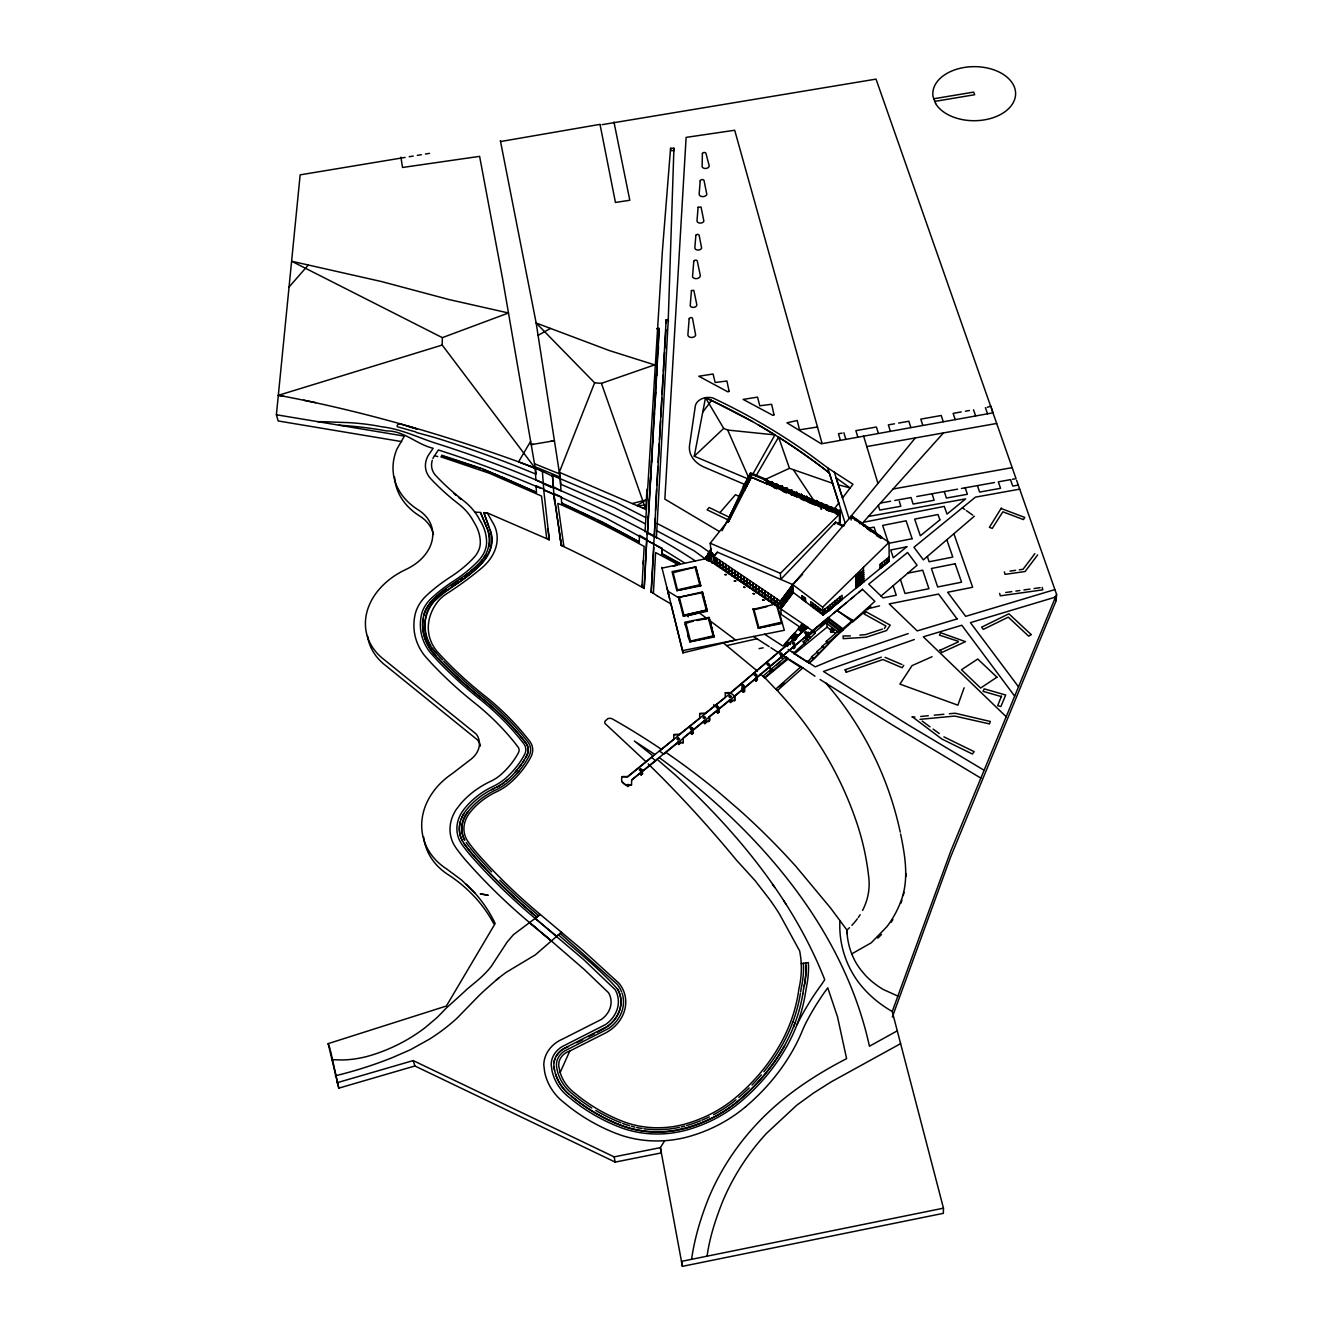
<?xml version="1.0" encoding="UTF-8"?>
<svg xmlns="http://www.w3.org/2000/svg" width="1333" height="1333" viewBox="0 0 1333 1333"><rect width="100%" height="100%" fill="white"/><g stroke="black" fill="none" stroke-linecap="round" stroke-linejoin="round"><path stroke-width="1.5" d="M943.914 736.866L974.173 751.679L972.357 754.011L941.831 739.015L912.205 716.687M839.923 920.62C838.59 944.697 846.772 969.041 862.551 987.286A132.55 107.956 -7.6 0 0 892.244 1011.514L943.464 1208.181L943.347 1213.33L682.396 1266.35L660.385 1147.646L664.684 1140.698A105.99 94.01 -11.9 0 0 689.877 1136.283A138.265 121.653 -11.8 0 0 745.68 1106.707M958.327 641.306L939.415 635.125L940.748 632.775L965.459 641.656L941.698 652.537L940.032 649.671M536.249 473.881L535.299 468.383L442.206 345.064L442.339 337.649L291.594 261.235L381.405 281.53L449.104 299.575L508.49 312.988L442.339 337.649M734.683 700.575L729.284 700.308L734.683 700.575L734.733 695.859L862.434 589.303L874.881 601.35L835.591 636.657L814.713 658.352L809.181 663.101L807.431 661.801M734.65 700.192L734.733 695.859M714.588 564.076L807.898 627.31L730.651 692.61L725.302 692.727L725.252 697.426L705.09 713.438L699.708 713.555L699.625 718.304L679.247 734.483L673.832 734.6L673.715 739.398L627.626 776.539L622.161 776.639C619.528 782.588 626.26 786.87 631.509 784.887L631.675 779.955L677.731 742.381L683.196 742.648L677.731 742.381M709.039 721.12C694.56 720.387 714.121 725.452 709.156 716.737L729.284 700.308M709.073 721.503L709.156 716.737M645.022 531.917L662.401 250.987L670.566 148.33L673.931 148.213L668.266 319.587L656.403 538.132M683.196 742.648L683.312 737.832L703.641 721.236M627.243 535.433L639.29 541.964L639.423 535.333L646.755 539.415L644.189 588.47L640.756 586.503A3104.374 2037.474 -59.1 0 0 573.29 551.196L561.36 545.48L559.56 534.033M987.22 407.331L990.836 406.065L992.968 412.83L821.278 443.822L786.953 422.811L797.217 420.495L799.5 429.826L817.529 426.993M654.403 536.199L655.136 518.72M655.486 510.322L656.552 489.361M668.483 321.57L668.266 319.587L666.133 319.753L651.154 591.869L657.452 596.018M1001.4 508.606L1024.76 517.421L1023.411 519.57L1002.866 511.805L992.252 528.401L989.419 527.318L1001.416 507.973M646.755 539.415L644.189 588.47M1001.466 696.626L983.087 691.36L984.154 688.844L1005.682 695.01L1000.883 706.573L997.701 705.657L1001.483 696.026M679.747 563.842L661.884 554.078L662.051 548.363L646.888 540.415L647.205 532.9L654.136 536.682M661.884 554.078L662.051 548.363M646.972 489.194L646.088 504.89L638.057 505.923M656.802 485.212L657.885 466.533M658.135 462.384L659.218 443.706M659.468 439.557L660.551 420.878M660.801 416.729L661.884 398.05M662.134 393.901L663.217 375.223M663.467 371.074L664.55 352.395M664.8 348.246L665.883 329.568M666.25 323.336L666.133 319.753M654.903 524.152L655.153 520.02M651.22 592.469L653.837 547.596M642.056 585.154L641.939 587.186L644.172 546.413L641.19 544.83A1847.755 1388.669 -50.7 0 0 562.126 505.174L557.811 503.357L563.826 546.097L561.26 544.864M643.206 564.009L643.439 560.227M659.218 330.451L647.405 534.433L659.002 328.468L656.869 328.634L659.002 328.468L659.418 332.25M648.021 520.353L648.271 516.221M648.638 510.022L649.271 499.692M650.137 485.212L650.654 476.947M651.52 462.468L651.904 456.269M652.77 441.806L653.153 435.608M654.153 419.062L654.536 412.863M655.403 398.4L655.786 392.185M656.786 375.656L657.169 369.458M658.169 352.912L658.535 346.713M892.31 1017.062L950.512 857.269L1056.169 600.633L1056.602 594.451L1016.596 480.263M401.733 441.606L278.164 420.961L276.398 414.763L300.158 174.856L405.132 157.411M802.899 993.735L803.549 988.836M707.09 1256.169C709.623 1237.474 715.521 1219.528 722.403 1202.049A264.634 245.222 11.7 0 1 766.492 1133.367L796.734 1105.224L813.547 1093.027L831.309 1081.796L900.608 1043.639M691.594 1259.302C694.576 1238.09 700.825 1217.546 708.773 1197.684A279.947 259.485 11.8 0 1 755.544 1125.319C781.138 1097.292 813.063 1075.948 846.605 1058.635L837.507 1016.846L827.76 987.803L824.594 992.185A319.703 286.212 16.9 0 0 805.082 1024.56L802.799 1029.609A198.267 171.907 -12.7 0 1 793.518 1049.071A214.23 185.187 -13.3 0 1 745.664 1106.707M747.763 478.947L748.679 479.214L694.26 456.236L705.524 397.701C749.596 417.746 791.219 443.106 829.326 472.948L838.79 502.974L833.558 509.889M803.566 989.086L804.232 985.754A119.087 103.707 -9.3 0 0 805.998 965.942M822.028 443.306L734.7 130.251L686.112 137.382L664.85 499.125L718.937 531.25M964.126 687.761L957.877 705.174L899.925 684.112L912.055 665.617L932.05 656.719M892.244 1011.514L950.629 851.454L1056.602 594.451M800.4 993.452A185.587 160.926 -12.7 0 1 792.902 1021.828L792.618 1022.594M793.485 1026.977L795.318 1022.261M831.209 628.426L832.075 628.343M792.902 1021.828L791.102 1026.477A185.887 161.16 -12.7 0 1 782.354 1044.672A201.833 174.473 -13.3 0 1 763.876 1071.799M832.708 630.676L833.858 630.759L833.225 629.359M796.834 1024.994L798.384 1021.928A327.268 293.01 16.9 0 1 821.611 984.404L824.727 979.705C793.518 900.358 737.849 832.775 675.764 775.389L657.052 759.243M500.375 140.648L536.166 323.019L594.618 382.821L559.31 472.299L643.156 508.273L645.955 508.09M648.221 763.876L661.368 776.939A3066.25 1903.991 -55 0 1 736.499 860.185L755.095 880.63L769.208 898.875A307.506 268.016 -19.4 0 1 779.555 914.188L799.633 950.879A114.355 99.592 -9.3 0 1 801.216 963.359L801.333 966.525A114.355 99.592 -9.3 0 1 798.917 988.703A183.654 159.244 -12.7 0 1 780.372 1044.022A199.6 172.557 -13.3 0 1 735.749 1097.492A123.486 108.656 -11.8 0 1 686.062 1123.769A91.377 81.063 -11.9 0 1 621.978 1121.07A178.639 155.878 -8.6 0 1 575.056 1093.327A49.404 43.706 -15.1 0 1 560.16 1072.515L569.758 1051.054L605.532 1032.975A38.357 33.392 -14.7 0 0 618.895 983.154L582.838 950.279L539.832 914.088A659.435 502.591 2.6 0 1 477.681 853.803A195.651 159.293 -8.8 0 1 468.083 841.723A32.642 26.793 -14.5 0 1 469.783 812.73A68.933 57.019 -13.8 0 1 496.576 791.752A51.97 41.706 -14 0 0 510.906 782.304A97.476 77.397 -14.5 0 0 530.867 757.027A21.011 16.912 -12.9 0 0 529.784 741.381A379.672 304.957 -24.3 0 0 484.645 695.776A492.66 363.076 -2 0 1 438.357 652.887A60.035 46.388 -11.9 0 1 436.574 603.183A35.958 27.66 -12.3 0 1 446.672 593.735A296.976 210.831 -14.2 0 0 481.463 568.241A52.52 39.423 -12.1 0 0 497.059 541.315L497.192 537.216A52.52 39.423 -12.1 0 0 492.327 521.886L487.311 512.905L483.879 512.655L489.278 527.935M712.155 563.359L710.222 543.214L727.085 522.036L743.664 486.012L744.764 486.312L745.03 489.694M727.085 522.036L728.218 522.336L744.764 486.312M728.218 522.336L751.445 477.247L766.392 483.596L766.925 479.48L766.492 480.48L839.357 511.589L839.907 510.856L766.442 480.48M738.065 500.158L729.184 517.154L709.123 507.506L707.107 509.839L727.801 519.787M819.845 503.024L766.992 480.563L766.442 481.263L839.373 512.305L839.923 511.572L821.378 503.857M839.44 512.972L839.957 512.289L839.44 512.972L766.525 481.946M839.473 513.688L839.973 512.988L839.473 513.688L766.542 482.696M766.808 483.029L839.457 514.438L840.007 513.705L831.275 509.922M839.473 515.138L840.023 514.405L836.108 513.705L836.524 509.073L836.424 513.805M746.83 486.095L746.663 481.963L745.53 481.946L746.53 482.213M749.113 481.78L748.813 477.881L747.813 477.614L748.979 482.029M751.245 477.714L750.946 473.832L749.946 473.548L751.112 477.964M743.414 486.395L749.846 474.165L750.846 474.431C752.445 477.197 740.848 486.928 744.414 486.662M750.462 477.514L750.629 472.782L766.808 479.647M744.131 487.211L750.229 474.898M743.514 487.811L749.946 475.598L750.946 475.864L744.68 488.145M744.464 487.378L750.862 474.748M744.63 487.428L750.929 475.464M722.069 530.717L736.682 502.874M744.58 488.794L751.012 476.581M744.73 488.861L746.747 485.029M746.88 484.779L748.896 480.946M749.029 480.696L751.029 476.897M744.797 489.561L751.062 477.281M808.281 499.508L826.443 507.523M783.237 491.194L786.453 492.26M794.668 496.059L791.485 494.226M804.582 500.275L801.4 498.459M772.007 484.079L767.092 481.979M776.922 486.162L791.735 492.46M831.442 508.156L835.991 510.472M806.132 497.076L806.798 496.443L806.132 500.908M752.462 474.798L774.94 434.908L758.127 424.794M791.202 493.493L786.603 491.444M791.185 491.594L796.034 493.477M771.574 485.345L776.389 487.195M773.407 487.311L776.472 488.611L776.772 483.679L776.772 488.594M755.594 476.631L778.572 437.157L787.286 442.789A829.359 674.365 -24.3 0 1 804.399 454.436L812.83 460.485A829.593 674.565 -24.4 0 1 829.326 472.948M530.634 441.323L518.554 461.885L535.299 468.383L502.474 278.147L479.613 156.361L402.549 167.475L400.883 157.177M836.308 511.139L839.39 512.622M816.396 505.29L816.462 500.541L816.096 505.157M821.345 503.257L821.478 509.356M821.045 504.307L825.96 506.207M821.128 504.94L816.263 502.608M801.55 497.626L806.082 499.842M806.448 498.325L810.981 500.525M712.155 555.711L709.023 560.926L717.754 565.025M791.585 495.06L791.585 489.977L791.269 494.926M791.369 492.094L796.068 494.193M801.516 496.926L806.048 499.125M781.338 486.528L782.004 485.895L781.388 490.361M781.671 487.778L786.17 489.977M711.422 548.529L705.174 558.844L661.951 568.141M776.506 486.645L801.066 497.009M840.09 521.786L839.423 522.736L840.29 522.136L839.573 510.372L839.373 523.019L840.14 522.286M831.242 510.556L836.074 512.605M826.277 506.857L830.992 509.039M831.192 509.123L836.024 511.189M796.551 495.593L801.116 497.726M801.2 495.676L805.965 497.709M786.57 489.961L791.119 492.077M791.402 493.593L796.151 495.609M903.757 665.3L902.158 667.733L882.913 659.535L846.272 672.215L845.172 669.766M884.379 628.443L885.962 626.06L864.167 614.013L866.067 611.797L890.211 625.127L886.595 630.526L866.15 637.257L843.239 638.657L843.089 635.958L850.387 635.924M501.958 477.047L536.466 492.344L483.113 468.949L441.956 455.336L440.94 456.852L489.028 473.132L541.515 496.043L546.663 538.032L549.279 539.798L487.311 512.905L483.929 512.905M839.773 515.404L836.441 514.155M821.161 503.374L821.778 502.808L821.161 509.223M816.296 501.991L811.297 499.875M806.398 499.175L811.031 501.241M806.465 499.808L811.064 501.958M796.467 494.176L801.033 496.293M801.433 496.276L806.015 498.409M781.671 489.344L786.253 491.394M786.32 489.344L791.069 491.36M771.724 483.579L776.306 485.779M776.656 485.045L781.188 487.162M776.556 485.795L781.221 487.878M771.54 483.063L776.256 485.062M821.261 504.74L825.977 506.907M826.377 508.373L831.042 510.472M816.279 504.091L821.028 506.207M811.314 501.191L821.011 505.49M806.265 497.809L810.947 499.825M781.455 486.562L781.688 490.494M781.488 487.278L786.12 489.261M889.011 542.364L822.678 607.198L822.944 615.08L889.211 561.126L889.011 542.364L850.904 516.587L792.785 584.604L780.305 601.233L780.621 608.964L785.17 603.382L784.704 595.651L785.17 603.382M792.902 584.654L780.405 601.283L781.138 614.363M780.688 604.615L793.035 588.253M788.903 594.751L784.97 600.083L788.803 594.785M780.905 608.048L784.887 602.549M786.87 599.783L787.536 596.351M842.839 526.402L845.189 523.252L827.743 467.916L809.831 454.586A766.425 622.478 -22.3 0 0 713.022 398.05A12.597 9.214 -5.2 0 0 706.273 397.551L704.024 398A12.597 9.214 -5.2 0 0 695.376 405.632L689.578 445.072A31.975 23.711 -4.9 0 0 704.357 467.216L744.147 484.229M785.704 602.449L788.453 598.967L788.27 595.684M802.616 574.29L792.785 584.604L793.285 592.485L789.103 598.134L788.636 590.402M702.741 412.114L711.522 400.467L752.445 421.545M771.724 484.346L776.339 486.478M839.89 510.506L839.74 522.869M844.089 525.785L835.608 522.153L834.308 524.402M1034.875 553.645L1023.044 569.274L1019.312 569.808M1037.657 554.911L1025.11 571.524L1005.049 574.34L1004.399 571.89M831.092 511.539L831.492 506.94L831.409 511.672M826.943 508.806L826.477 504.807L826.077 509.406L829.526 510.906M826.793 504.94L826.41 509.723M804.599 500.591L801.5 499.275L801.516 494.193L801.183 499.142M796.201 496.676L796.551 492.077L796.517 496.809M787.186 491.877L786.637 487.861L786.32 492.494M786.953 487.995L786.62 492.593M713.088 554.111C704.974 547.413 707.906 562.976 712.472 555.378L708.356 553.362L710.272 550.196M709.939 559.827C716.987 551.412 698.142 556.761 709.939 559.827L709.273 560.66L705.174 558.844L694.11 550.779L656.602 530.651M710.539 558.327C707.356 566.192 701.125 551.712 710.556 558.544M771.54 486.178L771.84 481.58L771.84 486.312M710.922 549.346L709.673 551.679L712.405 552.878M836.241 510.639L839.357 511.905M816.196 502.108L820.945 504.074M876.631 534.566L877.331 533.966L876.581 534.9M880.88 537.782L881.63 536.999L851.737 515.871L850.987 516.488L880.88 537.949M881.58 537.732L865.933 526.602M851.27 517.637L851.254 516.687M855.236 519.803L855.736 519.154M859.485 522.819L859.852 522.119M859.502 523.369L860.252 522.586L864.517 525.602M863.801 525.485L864.5 524.885L863.751 525.835M868 528.534L868.766 527.918L868.016 528.851M872.349 531.534L873.298 530.767L872.282 531.717M915.321 437.94L849.071 518.62L834.341 472.182M780.971 608.914L780.471 601.266L713.888 556.394L714.638 564.242L713.805 556.344L717.287 552.129L792.785 584.604L822.678 607.198M714.171 559.827L715.354 558.31L714.171 559.743M715.671 561.676L714.505 563.192L780.555 608.081M515.188 771.974L516.887 769.991A92.96 73.815 -14.5 0 0 526.768 755.394M517.087 773.273L518.82 771.257M719.903 512.688L735.466 494.693L739.848 496.776M855.486 519.687L855.253 520.52M289.044 287.045L308.29 265M943.464 432.925L863.151 522.336L944.281 506.39L946.997 514.088L965.642 498.892L868.45 516.438M834.208 523.519L780.755 579.422L780.372 573.323L839.09 514.571M828.976 611.014L832.758 607.132M820.878 626.177L827.976 618.795M834.241 524.469L835.608 522.153M862.568 910.406A75.614 64.501 -3.5 0 0 868.849 878.214A362.243 305.49 -15.8 0 0 856.719 822.644A510.222 425.993 -21.4 0 0 779.838 693.41L776.006 688.894L801.05 666.633L814.963 676.214M694.26 456.236L723.702 428.393L727.685 430.059L774.94 434.908M792.319 636.208L799.917 626.543M764.592 634.225L782.988 646.088L793.835 633.658L797.717 636.308M786.17 642.973L791.785 636.391L795.668 639.04M796.034 638.207L795.551 639.14L804.232 628.726M860.252 522.586L859.768 523.719M864.051 525.335L864.75 524.719L864.051 525.185M764.759 677.447L787.62 657.952L785.754 656.752L763.209 675.981L776.056 689.494M766.675 483.329L771.474 485.095M561.61 932.084L535.366 954.828L506.49 972.157A155.461 139.598 -9.7 0 0 496.143 980.155L488.278 987.087A215.863 198.517 6.9 0 0 478.614 996.034L457.186 1018.012A170.891 145.48 -18 0 1 429.243 1039.273L410.464 1049.721L392.835 1057.419A332.717 263.601 -16.8 0 1 335.283 1075.814M780.355 604.749L714.321 559.977M540.348 914.505L513.388 934.716L507.073 942.148L491.077 966.658A110.689 99.242 0.8 0 1 477.014 980.888L466.917 989.286A522.969 431.625 -6.8 0 1 458.135 997.401L446.105 1008.231A530.351 476.298 -24 0 1 437.174 1017.462L425.077 1027.693A145.447 121.87 -19.1 0 1 370.657 1055.436A91.76 77.814 -19.9 0 1 341.398 1059.968L331.7 1059.652M770.957 595.101L771.574 602.899L771.14 595.234M768.624 600.816L768.175 593.085M764.859 590.986L765.509 598.784L765.042 591.102M762.643 596.634L761.826 588.919M755.761 584.82L756.444 592.618L756.028 584.87M752.728 582.771L753.412 590.352M758.794 586.87L759.46 594.668L759.06 586.92M858.752 592.552L862.434 589.303M743.681 576.639L744.58 584.354M747.58 586.403L746.863 578.589L747.496 586.47M750.312 588.386L749.979 580.771M741.398 582.204L740.848 574.506L741.581 582.321M729.468 574.306L728.851 566.392L729.451 574.09M734.683 570.541L735.599 578.272M732.45 576.323L731.85 568.425L732.35 576.189M737.666 572.573L738.415 580.388L737.832 572.474M723.502 570.057L722.803 562.376M723.686 570.174L722.903 562.559M725.702 564.459L726.652 572.19M719.753 560.427L720.636 568.241L719.837 560.36M876.831 534.433L876.947 534.2M809.181 663.101L828.093 644.056L826.277 641.323L841.19 628.609M824.061 648.221L822.278 646.238L826.343 642.773M842.906 630.376L842.856 628.759L852.737 620.295L837.124 610.731M881.063 596.051L917.071 565.242L907.556 552.495L868.733 584.154L882.963 597.884L896.243 595.234L893.143 585.72M974.34 516.221L923.369 559.843L913.955 547.28L975.439 497.142L1019.695 489.144M818.612 653.603L816.829 651.62L822.311 646.922M813.347 658.819L811.564 656.836L816.862 652.304M828.093 644.056L828.043 642.606L842.889 629.892L827.96 618.579L827.91 617.446L842.856 628.759M865.067 611.38L852.787 621.894L852.737 620.295M866.6 610.064L870.749 606.515M794.168 653.637L807.448 662.184L811.597 657.519M779.188 686.812L783.887 682.779M802.916 667.85L777.506 690.427L776.006 688.894M859.735 522.336L860.485 521.72L859.535 522.469M851.42 516.054L851.087 520.02M734.833 696.176L663.834 754.128L659.402 751.062L730.701 692.993L807.898 627.31M881.13 537.466L881.313 537.182M889.194 559.96L880.43 567.441L889.211 560.227M889.294 561.06L880.28 568.391M880.363 568.258L880.297 564.192L889.244 556.827M496.143 980.155L498.659 978.089M828.426 622.394L839.94 631.126L839.89 629.676L828.36 620.945L826.943 623.594L827.093 627.127L794.185 654.036L794.101 652.653L810.297 637.99L808.548 635.924L813.213 632.125L813.13 630.676L827.96 618.579M655.736 760.81L631.675 779.955M756.094 678.964L754.745 680.047L756.061 681.096L757.411 679.997L757.144 676.731M808.165 640.457L806.415 638.457L808.581 636.691M744.481 687.645L744.797 691.26L743.447 692.36L742.131 691.31L743.481 690.211M810.297 637.99L814.913 633.425L814.846 631.975L829.676 619.878M804.932 643.806L803.182 641.806L806.448 639.14M641.14 774.956L642.556 773.806L641.956 769.691L640.64 768.574L639.223 769.741L640.54 770.841L641.14 774.956L639.823 773.856M677.431 743.397L678.747 744.481L680.147 743.347L678.83 742.264M776.722 664.784L779.738 662.301M792.285 652.07L794.101 652.653M691.877 734.25L693.26 733.117L692.71 728.285L691.394 727.218L690.011 728.335L691.327 729.418L691.877 734.25L690.561 733.167L691.944 732.05L693.26 733.117M704.874 723.636L706.257 722.503L704.94 721.436L703.574 722.569L704.874 723.636L704.524 720.403M719.17 711.955L717.854 710.906L716.487 712.022L717.804 713.072L719.17 711.955L718.854 708.723M769.274 671.665L772.29 669.199M856.153 584.854L863.684 578.739M856.069 584.854L863.767 578.589M798.984 628.776C801.583 635.308 806.048 626.543 805.782 626.677C802.849 633.158 797.517 618.562 805.915 626.843M859.502 584.554C856.669 586.903 861.285 583.171 859.452 582.171M860.035 584.121L861.118 583.237C861.751 576.473 859.818 588.936 859.968 581.755M861.318 580.422L861.518 583.621L858.369 586.287L858.352 583.054M802.183 631.459L796.567 637.774M855.703 574.84L856.153 588.17L858.202 586.503L857.736 575.04M795.018 639.573L794.518 640.506L790.769 638.007M622.161 776.639L627.693 776.906L651.87 757.044M805.798 633.775L807.115 632.692L805.798 631.675L804.482 632.758L805.798 633.775L806.048 638.607M780.871 654.87L782.204 653.787L780.888 652.753L779.555 653.837L780.871 654.87L781.088 658.085M640.54 770.841L641.956 769.691M691.327 729.418L692.71 728.285M827.926 617.829L734.766 696.243L730.701 692.993L725.302 692.727M833.375 613.347L846.538 602.616M851.254 598.767L854.386 596.218M813.313 607.715L813.113 603.466L813.23 607.498M817.796 607.215L818.245 611.314M863.584 570.341L855.753 576.556L863.401 570.424M863.634 572.407L855.803 578.622L863.551 572.557M820.228 609.064L820.511 613.23L820.312 609.048M800.516 626.743L802.366 623.627M863.584 574.623L855.869 580.688L863.684 574.473M803.249 630.592L799.483 628.093L801.033 626.06M802.216 631.959L798.467 629.459L799.483 628.093M855.919 582.738L863.717 576.539L856.003 582.588M810.981 605.799L810.697 601.633L823.011 610.897L823.194 614.913M815.363 605.382L815.646 609.548L815.629 605.449M801.916 596.034L805.432 598.467L805.665 601.8M802.016 596.084L802.183 599.167L805.399 601.7M802.433 596.401L802.549 598.767L803.799 599.5M804.199 597.551L804.199 600.017L805.432 600.75M805.182 598.5L805.299 600.85M678.58 563.009L676.764 564.426L676.664 563.509M536.932 917.021L538.232 915.238A661.518 504.174 2.6 0 1 499.842 880.18M605.882 1027.526L597.401 1032.225M637.041 505.44L646.338 499.908L632.475 503.474M897.276 1030.842L869.433 1046.222C843.339 926.535 755.978 827.76 659.135 757.544M538.082 335.366L550.462 328.435M594.468 1033.741L588.569 1036.757M643.156 508.273L646.005 506.823M582.638 1039.757L576.689 1042.723M491.777 789.486L494.493 788.153M491.844 789.736L496.642 787.087A47.621 38.207 -14 0 0 507.706 779.455M764.192 479.963L789.469 468.316L833.108 483.479M940.032 650.287L958.31 641.923M851.754 953.878L871.265 942.781L887.062 926.502A106.907 84.079 -23.4 0 0 900.275 902.841C909.406 880.863 905.257 856.469 900.591 833.975M567.941 1046.988L566.242 1047.605A19.978 17.629 -17 0 0 556.094 1056.552M908.19 633.608L837.574 657.586L815.263 666.867L788.186 649.421M914.305 639.523L823.477 671.465L907.606 724.535L984.104 770.274M594.618 382.821L601.416 383.354L654.636 364.875L609.281 350.546L536.166 323.019L560.31 478.747L560.043 477.047L535.033 466.767M881.313 657.202L845.172 669.716L846.272 672.215M753.778 588.886L752.778 588.703M882.496 629.059L865.517 634.625L859.852 635.125M336.816 1082.796L413.18 1060.585L614.146 1156.877L660.385 1147.646L661.268 1152.912L615.196 1162.093L414.88 1065.983L338.799 1088.145L328.151 1043.639L446.372 1006.032L495.16 923.536A182.071 151.745 -23.6 0 0 474.881 893.01L461.601 880.047L446.505 868.849A72.832 59.635 -14.5 0 1 452.287 773.607L470.866 759.327A24.127 19.262 -14.4 0 0 476.181 734.016L384.037 659.552A72.065 55.286 -13.1 0 1 406.015 569.408A47.605 35.441 -13.3 0 0 418.245 509.873A82.296 60.368 -10.6 0 1 396.967 448.971L404.382 436.091L276.398 414.763M283.846 396.318L278.33 395.334L442.206 345.064M1054.886 589.586L965.692 616.346L947.646 592.252L972.657 587.27L953.878 533.733M1055.519 597.067L970.424 622.644L1018.512 686.828M657.419 596.001L670.916 603.949L682.913 652.887L735.649 640.023L708.756 619.828M726.785 645.589L757.011 638.757M690.027 615.296L699.308 612.83M703.724 619.395L706.99 618.529L698.659 612.364M681.163 1126.968L684.812 1126.035M866.583 609.064L879.547 605.865M679.397 1127.335L675.631 1128.085A93.627 83.046 -11.9 0 1 643.922 1128.751M943.464 1208.181L681.563 1261.351L682.396 1266.35M706.373 610.114L683.862 615.313L706.373 610.114L701.891 593.368M707.256 610.547L683.262 616.029L707.323 611.247L702.408 591.952L678.547 597.384L700.475 593.052M907.79 573.173L922.719 570.207L928.934 588.719L905.007 593.485L900.408 579.505M684.929 622.211L709.056 617.412L714.055 636.991L689.794 641.839L685.012 622.894M753.012 609.364L772.957 604.682M685.878 623.327L693.36 621.128M696.992 620.511L706.99 618.529M753.911 609.798L767.075 606.565M690.394 641.106L713.105 635.874L708.539 618.812M776.956 606.565L781.405 622.228L758.794 627.46L753.845 609.098M713.988 636.308L689.794 641.839M782.304 622.661L758.21 628.176L782.354 623.361L777.489 605.765M682.913 652.887L682.663 650.621L784.321 630.292L782.354 623.361M672.132 571.607L695.859 566.925L700.708 585.903L676.847 590.636L672.215 572.307M673.082 572.723L695.859 566.925M695.359 568.325L699.775 584.787L677.431 589.919L672.998 572.024M700.641 585.204L676.847 590.636M679.83 564.625L679.68 563.226L676.697 563.809L655.603 552.545L653.42 593.152L651.154 591.869M866.7 528.568L874.115 527.102L877.031 536.083M759.144 648.621L763.176 647.821M880.463 503.058L890.661 501.225M894.743 500.492L911.072 497.542L913.105 504.057L934.133 500.258L932.067 493.76M916.804 496.509L957.611 489.161M961.426 488.478L994.518 482.529M1012.347 479.313L1016.029 478.647L991.352 408.231M1018.279 485.095L1012.747 486.095L1010.497 479.647L998.317 481.846L1000.55 488.295L979.605 492.077L977.422 485.595M866.783 446.572L996.684 423.444M893.077 489.011L1012.164 467.633M533.267 444.272L531.201 444.639L554.428 440.723L550.762 441.323M842.089 433.092L838.457 433.742L840.29 439.957M894.51 423.794L888.361 424.877L890.294 431.076M898.609 423.061L908.839 421.245L910.822 427.426M961.293 411.93L953.128 413.38L955.211 419.545M965.375 411.214L969.458 410.481M409.181 156.727L413.247 156.061M417.312 155.378L421.361 154.711M425.427 154.028L429.493 153.362M500.525 141.548L600.05 124.352M602.116 124.652L876.031 79.114L990.819 406.698M933.633 98.792L973.673 92.094L974.673 94.726L934.6 101.425M1009.997 571.107L1015.579 570.324M1005.732 592.502L1011.814 591.652M1015.846 591.086L1019.895 590.519M1023.944 589.936L1030.009 589.086M1034.058 588.519L1040.123 587.67M801.233 963.626L808.381 962.609L808.498 965.625A121.62 105.89 -9.2 0 1 806.698 985.853L805.365 993.518A190.969 165.559 -12.7 0 1 797.717 1022.694L795.868 1027.476A190.969 165.559 -12.7 0 1 786.887 1046.188A206.932 178.872 -13.3 0 1 740.648 1101.741A130.884 115.155 -11.8 0 1 687.911 1129.668A98.725 87.561 -11.9 0 1 618.612 1126.735A185.837 162.126 -8.6 0 1 569.758 1097.825L566.992 1095.593A56.836 50.271 -15.1 0 1 551.962 1070.466L551.196 1064.484A22.578 19.912 -17 0 1 565.192 1045.072L605.682 1024.46A31.076 27.043 -14.7 0 0 615.063 989.553L583.487 959.46L534.566 917.904A666.25 507.79 2.6 0 1 471.832 856.886A203.399 165.559 -8.8 0 1 461.851 844.256L460.252 841.723A39.573 32.475 -14.5 0 1 462.068 811.947L463.984 809.281A76.014 62.868 -13.8 0 1 490.627 787.586L495.476 785.204A45.289 36.341 -14 0 0 506.007 777.955A90.611 71.932 -14.5 0 0 524.569 754.528L525.035 753.578A14.246 11.48 -12.9 0 0 524.419 744.63L523.836 743.781A372.34 298.992 -24.3 0 0 479.597 698.992A498.842 367.625 -2 0 1 436.324 659.285L430.326 652.603A72.998 56.369 -11.7 0 1 421.361 615.13A39.99 30.759 -12.5 0 1 431.575 598.1A156.844 123.802 -10.9 0 1 454.12 580.705A122.836 90.677 -13.1 0 0 478.23 560.893A37.591 28.26 -12 0 0 486.595 541.498A71.615 53.687 -12.8 0 0 479.88 520.237A89.078 66.667 -13.2 0 0 463.334 500.525A312.755 222.978 -5.2 0 1 435.924 475.748A27.526 20.162 -11 0 1 432.275 460.352M943.897 714.255L934.25 715.188M912.205 717.271L914.955 717.004M920.686 716.471L928.301 715.754M919.987 719.353L954.728 716.071L989.453 723.902A76.298 11.714 -75.7 0 0 989.936 722.536L990.302 721.47L955.111 713.222L949.379 713.738M833.608 631.092L832.409 630.442M749.946 473.548L750.862 477.881M474.898 512.172L480.513 512.422L486.378 526.518M750.762 474.431L749.846 474.165M338.982 425.194L347.163 425.777A160.077 59.652 0.8 0 1 386.303 430.909C404.299 430.576 416.479 444.389 433.142 448.271L428.21 455.486A33.692 24.694 -11 0 0 429.243 476.931L430.692 478.664A318.82 227.326 -5.2 0 0 458.619 503.974L461.101 506.007A82.713 61.901 -13.2 0 1 472.632 519.787L475.148 524.202A65.134 48.821 -12.8 0 1 480.313 542.048L480.247 544.214A31.226 23.477 -12 0 1 474.965 556.394L471.665 559.943A116.821 86.228 -13.1 0 1 450.354 577.056A163.409 129.001 -10.9 0 0 426.893 595.151L425.427 596.551A46.538 35.808 -12.5 0 0 415.013 614.93A79.48 61.385 -11.7 0 0 424.71 655.753L430.926 662.718A504.89 372.174 -2 0 0 474.681 702.974A365.475 293.427 -24.3 0 1 514.955 743.048L518.37 747.496A7.465 5.998 -12.9 0 1 518.687 752.179L517.404 754.611A83.929 66.617 -14.5 0 1 501.258 774.323A38.557 30.926 -14 0 1 492.294 780.505L487.478 782.871A82.896 68.55 -13.8 0 0 460.568 803.866L456.136 809.648A46.538 38.19 -14.5 0 0 453.936 844.655L455.736 847.538A211.097 171.824 -8.8 0 0 466.133 860.735A672.832 512.938 2.6 0 0 529.434 922.486L551.345 940.981L530.001 922.953L535.866 928.101M748.046 479.663L748.413 479.897M750.679 476.548L750.429 476.498M746.263 483.962L746.247 483.812M278.33 395.334L280.98 395.751C368.258 412.147 456.303 438.34 538.082 469.016M303.741 400.183L315.688 402.633M746.297 484.529L746.063 484.595M746.18 485.195L746.363 485.395M838.69 484.929L850.171 487.928L836.124 477.847L842.539 498.025L852.97 484.229L827.743 467.916M744.381 486.312L743.381 486.028L744.514 486.045L744.814 489.927M434.475 455.686L437.774 456.586M831.709 628.06L833.758 630.109M442.089 455.953L476.681 467.2M406.648 425.777L417.346 429.143L400.567 424.061A2.516 1.883 -8.4 0 0 397.251 426.71L415.529 431.859A3.482 1.95 31.1 0 0 417.779 432.875L430.409 436.324A523.586 412.947 -23.4 0 1 446.988 441.406L461.385 446.122A1981.288 1474.831 -53.2 0 1 519.52 467.433L535.583 473.981M478.464 467.833L480.863 468.699M483.229 469.566L492.66 473.198M897.875 996.068L883.429 989.569A95.026 77.481 -8.8 0 1 865.517 975.456A206.648 59.802 60.1 0 1 861.785 971.057C852.337 959.593 847.321 944.847 846.922 930.051L830.592 908.04L795.934 866.417A1086.612 887.561 -45.1 0 0 739.398 810.031L719.453 792.835A1086.612 887.561 -45.1 0 0 666.55 752.828M534.516 463.767L559.543 473.881L559.827 475.581M553.362 486.528L552.595 476.264L535.216 467.85L535.866 479.93L551.795 487.478M552.362 474.865L560.21 478.13L560.993 490.861L553.245 486.812L552.362 474.865L552.595 476.264M528.901 465.75L538.182 469.633M539.598 470.216L542.431 471.365M552.445 475.414L616.929 502.791L645.539 517.471M495.01 474.131L499.642 476.064M750.179 473.632L766.192 480.43M766.725 481.013L771.324 482.963M796.351 493.61L801 495.593M826.26 506.34L830.976 508.34M766.775 481.713L771.374 483.679M811.297 500.658L815.979 502.658M796.684 494.576L800 495.976M766.808 482.429L771.424 484.396M821.328 505.624L831.026 509.756M776.689 487.328L781.321 489.294M811.364 502.091L816.046 504.074M821.345 506.34L826.043 508.34M836.391 512.738L839.44 514.038M751.445 477.247L839.457 514.738M766.942 484.246L766.375 480.197L766.958 484.562M773.39 486.995L776.772 488.428M807.998 501.741L814.53 504.524M817.962 505.973L821.395 507.44M783.254 491.51L786.337 492.81M808.015 502.058L811.13 503.374M814.546 504.84L811.43 503.507L811.48 498.425L811.114 503.224M826.41 509.889L829.543 511.222M840.29 522.136L839.573 510.372M885.079 657.352L901.891 664.5M837.341 523.836L842.423 526.018M710.222 543.214L780.372 573.323M543.331 483.496L553.412 487.811L553.911 494.476L543.797 490.044L542.331 470.749M536.466 492.344L536.066 485.779L543.631 489.028L543.864 490.444M540.598 488.311L531.25 484.279A1991.452 1472.715 -51.8 0 0 454.736 455.336L438.44 449.971L433.808 456.769A27.526 20.162 -11 0 0 432.942 458.552M543.731 489.661L559.493 496.626M560.626 484.179L614.08 507.473L645.272 523.786M790.702 587.403L791.319 595.101M709.023 552.512L713.105 554.328M709.039 552.728L713.122 554.545M793.302 591.519L789.069 596.901M707.74 554.628L711.855 556.644M707.073 555.461L711.172 557.277M707.107 555.678L711.189 557.494M706.49 556.944L710.572 558.76M705.807 557.577L709.889 559.393M791.086 595.218L790.769 587.386M705.824 557.794L709.922 559.61M788.07 595.918L788.453 598.967M786.353 597.934L785.687 601.366M639.29 541.964L603.282 522.486L561.61 502.924L563.476 504.324M782.838 606.232L782.488 598.417L783.071 606.115M780.855 608.864L793.252 592.435L823.111 615.063L842.189 599.533L842.056 595.351L822.661 610.897L822.844 614.93M589.436 516.254L579.522 511.722M553.745 493.46L561.36 545.48L553.745 493.46L561.26 496.859L561.493 498.259M561.36 497.476L605.682 517.97L653.903 544.131M565.092 505.057L577.922 510.972M711.522 400.467L705.524 397.701L723.702 428.393M645.705 509.456L642.806 508.123M717.321 552.329L713.805 556.344M590.936 516.971L595.434 519.17M597.034 519.953L603.366 523.103M604.615 523.736L611.28 527.102M709.256 552.079L700.342 545.88L656.902 523.386M612.18 527.568L627.01 535.299M661.801 553.462L679.68 563.226M830.259 629.576L832.009 631.525M830.959 632.109L831.942 631.775M749.946 475.598L750.946 475.864M641.856 586.57L644.122 587.853M655.386 544.997L661.351 548.513M662.134 548.979L684.529 562.909M820.112 679.53L891.46 724.436L980.871 778.122M753.445 636.458L769.208 646.655M770.874 647.721L777.506 652.004M782.471 655.219L801.05 666.633M787.67 658.952L801.1 667.633M802.033 624.444L805.798 627.193M801.516 624.86L805.399 627.51M801.516 625.127L805.299 627.876M801 625.544L804.882 628.193M801.016 625.81L804.765 628.293M800.483 626.227L804.382 628.876M800.5 626.477L804.266 629.243M799.967 626.91L803.866 629.559M803.732 629.659L779.472 613.23M800 627.426L803.749 629.909M799.467 627.593L803.349 630.242M799.483 627.843L803.232 630.342M798.95 628.276L802.833 630.926M798.967 628.526L802.716 631.026M798.434 628.959L802.333 631.609M798.45 629.209L802.199 631.709M798.1 635.474L794.368 633.475M794.351 633.225L798.117 635.991M793.851 633.908L797.601 636.424M793.318 634.341L797.201 636.991M793.335 634.591L797.101 637.357M792.802 635.025L796.701 637.674M792.818 635.274L796.584 638.04M792.302 635.708L796.184 638.357M792.302 635.958L796.068 638.724M791.802 636.641L795.551 639.39M791.269 637.057L795.151 639.723L794.518 640.506L790.752 637.741M791.285 637.324L795.051 640.073M786.653 641.773L790.402 644.289M786.67 642.039L790.419 644.555M786.137 642.456L788.769 644.289M786.153 642.706L788.636 644.622M788.27 644.972L785.62 643.139L784.604 644.505L787.236 646.338M785.637 643.389L788.153 645.322M785.104 643.822L787.753 645.655M785.12 644.072L787.636 646.005M784.62 644.755L787.103 646.438M714.305 559.893L780.422 604.665M962.359 507.806L964.759 509.489M966.358 510.606L972.74 515.105M851.754 516.587L858.835 521.586M868.283 529.434L870.966 531.634M878.197 536.433L880.88 538.332M654.77 754.428L634.325 741.015L652.987 755.878M930.017 726.868L922.186 721.053M933.1 729.084L939.282 733.533M887.012 558.86L886.978 562.876M884.679 560.76L884.729 564.825M882.179 562.593L882.163 566.792M826.277 641.323L828.043 642.606M679.563 598.334L667.8 591.152L661.851 567.358M880.23 564.176L880.447 568.325M822.278 646.238L824.044 647.538M816.829 651.62L818.579 652.92M837.107 610.314L851.12 620.678M811.564 656.836L813.313 658.135M687.295 616.013L688.395 616.829M863.667 581.838L861.718 583.454M861.385 583.521L861.518 571.957L861.884 583.421M807.381 661.135L809.148 662.418M856.153 588.17L855.936 576.639M839.673 597.217L839.723 601.466L839.757 597.284M837.441 603.199L837.374 599.217L837.441 603.399M834.875 605.265L834.808 601.1L834.975 605.332M830.209 605.049L830.376 609.081M832.675 607.281L832.425 603.033L832.575 607.281M827.893 610.964L827.81 606.998M825.16 609.014L825.51 613.113L825.327 608.881M805.499 598.55L801.799 595.751L802.083 599.167M826.943 623.594L838.457 632.342M827.093 627.127L835.308 633.358M813.13 630.676L814.846 631.975M807.915 627.693L811.98 630.426M813.213 632.125L814.913 633.425M808.548 635.924L810.247 637.241M806.415 638.457L808.131 639.773M803.182 641.806L804.882 643.123M792.435 651.937L794.135 653.253M723.686 643.189L757.394 671.099M695.143 560.81C645.139 527.901 590.152 502.891 535.1 479.597A2007.115 1483.729 -51.9 0 0 438.674 444.156C419.378 438.274 401.966 429.043 381.605 426.76A185.97 135.783 -8.9 0 0 348.763 422.644L334.883 422.161A134.35 49.471 0.8 0 0 317.621 421.645M730.684 700.425L732 701.475L730.651 702.591L729.334 701.525M571.657 1096.492L568.891 1094.076A54.303 48.038 -15.1 0 1 553.945 1066.617L553.812 1064.567A19.978 17.629 -17 0 1 566.192 1047.355L607.215 1026.443A33.608 29.259 -14.7 0 0 617.346 988.669M536.982 917.254L536.399 916.587A663.884 505.973 2.6 0 1 473.881 855.819A200.7 163.376 -8.8 0 1 464.017 843.372M541.931 932.817L584.171 969.391L608.581 992.785A23.727 20.645 -14.7 0 1 601.366 1019.428L562.443 1039.157A30.042 26.493 -17 0 0 543.797 1064.95L544.68 1072.199A64.284 56.869 -15.1 0 0 561.643 1100.675L568.141 1105.957A193.435 168.774 -8.6 0 0 615.329 1133.133L621.028 1135.216A106.207 94.193 -11.9 0 0 664.684 1140.698M560.027 933.267L617.079 984.187A36.124 31.442 -14.7 0 1 621.578 991.769M641.24 772.707L642.556 773.806M558.21 934.616C578.255 952.295 599.683 968.974 617.396 988.919A33.608 29.243 -14.7 0 1 611.964 1022.711M627.976 784.271L629.276 785.387L627.86 786.553L626.543 785.437M760.327 673.848L764.809 678.047L787.703 659.335L787.62 657.952M1006.182 716.721L923.319 636.807L961.809 625.244L1014.68 696.143M651.77 757.277L655.519 760.91M645.605 761.343L605.032 723.519A4.732 3.816 -9.5 0 1 605.099 721.136L607.748 718.72A4.732 3.816 -9.5 0 1 612.414 718.954A1086.612 887.561 -45.1 0 1 661.585 749.446M830.376 631.575L832.025 632.392L831.475 630.776M466.233 884.179L474.881 893.01M436.391 656.552L434.741 654.77A70.682 54.586 -11.7 0 1 423.111 619.212M825.777 683.013C862.668 725.302 888.578 777.256 900.242 832.142M435.924 652.803C416.129 633.292 424.561 601.783 447.638 590.069C467.233 576.039 499.325 558.644 490.011 529.684M772.44 884.262L774.74 887.511M793.568 470.032L814.28 501.158M783.604 900.525L785.803 903.857M430.842 645.872L430.426 645.205A68.483 52.903 -11.7 0 1 425.877 615.796A35.491 27.293 -12.5 0 1 434.941 600.666A152.262 120.203 -10.9 0 1 456.836 583.737A127.185 93.91 -13.1 0 0 481.813 563.192A47.322 35.541 -12.1 0 0 490.044 529.834L489.261 527.785M727.685 430.059L748.813 477.997M480.563 512.672L487.945 530.434A45.172 33.925 -12.1 0 1 489.028 546.613M486.912 527.785L487.428 529.034M487.861 530.101C500.708 579.922 416.612 581.138 422.911 629.309M488.644 526.218L483.879 512.655M328.151 1043.639L330.134 1049.054M601.416 383.354L645.888 509.556M1054.786 596.701L1056.169 600.633M985.42 407.648L987.553 413.797M778.572 437.157L789.469 468.316M946.813 539.798L952.812 557.077L929.134 561.776L927.335 556.461M973.523 409.764L975.639 415.913M943.264 421.661L941.215 415.496L920.786 419.129L922.786 425.294M965.225 487.795L967.375 494.276L946.397 498.059L944.281 491.56M413.18 1060.585L414.88 1065.983M878.314 433.208L876.398 427.01L855.886 430.642L857.752 436.857M899.325 501.375L900.825 506.273L879.763 510.072L878.347 505.407M863.534 435.824L877.947 483.446M843.889 432.775L845.739 438.99M1042.156 587.37L1042.823 589.836L1000.317 595.834L999.667 593.368M752.962 608.664L758.21 628.176M695.943 567.625L700.708 585.903M707.323 611.247L702.408 591.952M714.055 636.991L709.056 617.412M560.16 1072.515L558.81 1066.283A15.13 13.347 -17 0 1 569.758 1051.054M808.148 632.025L809.498 637.374M709.773 620.578L711.955 629.259M683.779 614.613L679.43 597.817M685.812 622.628L690.311 640.423M678.48 596.701L683.262 616.029M682.663 650.621L667.8 591.152L669.566 598.45M685.145 624.161L685.745 626.61M687.711 634.558L688.711 638.557M678.614 597.634L679.863 602.749M666.967 587.82L668.949 595.968M330.567 1051.004L338.799 1088.145M535.116 918.354L556.394 935.983M441.956 455.336L442.256 456.752M614.146 1156.877L615.196 1162.093M600.133 124.985L615.446 202.449L629.809 200.267L613.963 122.036M536.066 485.779L536.316 487.178M553.245 486.812L553.478 488.211M621.845 781.655L625.893 785.087M626.027 784.987L631.509 784.887M422.911 629.359C424.011 640.706 430.409 650.704 438.307 658.619A496.642 366.042 -2 0 0 481.396 698.125A374.84 301.041 -24.3 0 1 525.952 743.197M673.832 734.6L679.247 734.483M678.397 741.565L678.747 744.481M547.963 528.668L549.163 539.199M699.708 713.555L705.09 713.438M543.631 489.028L549.279 539.798M717.471 709.839L717.804 713.072M708.356 553.362L712.455 555.161M673.931 148.213L674.165 150.546L670.782 150.662L670.566 148.33M725.868 564.376L726.568 572.274M741.814 687.711L742.131 691.31M734.766 570.457L735.433 578.355M743.131 688.761L743.447 692.36M743.847 576.556L744.497 584.437M755.811 677.831L756.061 681.096M745.664 481.696L745.963 485.579M752.895 582.671L753.428 590.569M747.813 477.614L747.98 481.763M553.978 494.86L554.445 501.025M769.758 665.9L769.974 668.866M782.304 655.403L782.521 658.619M785.754 656.752L785.837 658.135M772.157 481.713L772.407 485.595M785.704 602.483L785.704 599.067L785.787 602.516M782.004 485.895L782.254 489.778M781.705 485.762L781.938 489.661M787.037 599.85L786.603 592.935L786.87 600.6M794.785 644.689L794.951 647.655L793.635 648.738L793.452 645.772M788.769 590.236L789.169 598.05M786.637 487.861L786.87 491.76M560.31 478.68L560.61 483.879M791.902 490.111L792.119 493.993M791.585 489.977L791.819 493.86M561.26 496.859L561.71 503.541M807.115 632.692L807.365 637.524M803.949 600.3L803.782 597.217L803.666 599.617M796.867 492.21L797.067 496.093M801.516 494.193L801.716 498.075M806.798 496.443L806.998 500.325M806.498 496.309L806.448 501.041M817.879 607.148L818.079 611.397M816.779 500.675L816.962 504.557M816.462 500.541L816.646 504.424M827.726 606.932L827.893 611.181M826.477 504.807L826.627 508.673M831.809 507.073L831.959 510.939M805.882 962.959L806.015 966.175A119.07 103.691 -9.3 0 1 804.249 986.003M803.399 963.309L803.516 966.242A116.288 101.275 -9.2 0 1 801.083 988.769A185.587 160.926 -12.7 0 1 800.65 991.885M859.702 581.721L859.785 584.82M863.417 567.275L863.767 581.888M713.855 704.54L713.871 706.557M491.777 789.486A73.548 60.835 -13.8 0 0 466 810.481L464.201 813.013A37.157 30.492 -14.5 0 0 462.501 840.973L464.084 843.622A200.666 163.359 -8.8 0 0 473.931 856.053A663.801 505.957 2.6 0 0 536.466 916.821M491.61 871.799A661.518 504.174 2.6 0 1 475.914 854.736A198.017 161.193 -8.8 0 1 470.066 847.688M469.283 846.672A198.017 161.193 -8.8 0 1 466.183 842.473M443.722 661.185A494.543 364.459 -2 0 0 483.096 696.759A377.439 303.141 -24.3 0 1 527.968 742.098A18.979 15.28 -12.9 0 1 528.951 756.244A95.393 75.731 -14.5 0 1 509.406 780.955A50.021 40.14 -14 0 1 495.609 790.052A71.032 58.752 -13.8 0 0 468.033 811.664A34.708 28.493 -14.5 0 0 464.75 840.207A34.708 28.493 -14.5 0 1 468.033 811.68M442.539 659.935A494.543 364.459 -2 0 1 440.157 657.436L434.325 650.954A164.309 33.675 62.5 0 1 432.259 648.138M485.745 554.745A45.172 33.925 -12.1 0 1 484.112 557.344M482.229 559.86A45.172 33.925 -12.1 0 1 480.08 562.293A125.002 92.277 -13.1 0 1 470.682 571.207M736.033 1099.775A125.735 110.622 -11.8 0 1 713.588 1114.688M709.289 1116.871A125.735 110.622 -11.8 0 1 701.924 1120.187M700.425 1120.803A125.735 110.622 -11.8 0 1 686.628 1125.552M554.011 1062.684A19.978 17.629 -17 0 1 555.145 1058.535M568.941 1094.326A54.286 48.038 -15.1 0 1 555.461 1073.748M554.595 1070.349A54.286 48.038 -15.1 0 1 553.995 1066.85M784.637 1045.672A204.349 176.656 -13.3 0 1 738.965 1100.491A128.285 112.872 -11.8 0 1 687.295 1127.835A96.159 85.279 -11.9 0 1 619.828 1124.985A183.304 159.943 -8.6 0 1 571.657 1096.492M802.883 993.485A188.436 163.359 -12.7 0 1 784.62 1045.439A204.382 176.672 -13.3 0 1 738.949 1100.258A128.301 112.888 -11.8 0 1 687.261 1127.601L675.981 1130.217A96.176 85.312 -11.9 0 1 619.778 1124.769A183.337 159.96 -8.6 0 1 571.607 1096.259M468.649 572.907A125.002 92.277 -13.1 0 1 464.451 576.223M462.284 577.839A125.002 92.277 -13.1 0 1 460.085 579.422M457.836 580.955A125.002 92.277 -13.1 0 1 455.536 582.471A154.545 122.003 -10.9 0 0 450.821 585.637M437.474 595.951A154.545 122.003 -10.9 0 0 433.325 599.65A37.724 29.026 -12.5 0 0 423.694 615.729M439.607 594.151A154.545 122.003 -10.9 0 1 446.222 588.936M642.089 1128.484A93.627 83.046 -11.9 0 1 636.641 1127.501M634.841 1127.101A93.627 83.046 -11.9 0 1 631.292 1126.218M629.526 1125.718A93.627 83.046 -11.9 0 1 622.628 1123.436M438.24 658.369A496.692 366.042 -2 0 0 481.346 697.875A374.89 301.058 -24.3 0 1 525.902 742.948L526.602 744.147A16.596 13.363 -12.9 0 1 527.335 754.561M860.135 914.688A75.614 64.501 -3.5 0 1 858.302 917.471M857.336 918.82A75.614 64.501 -3.5 0 1 851.904 925.302M849.488 927.718A75.614 64.501 -3.5 0 1 846.922 930.051A93.293 80.363 3.5 0 0 847.072 933.667M506.09 781.155A47.605 38.207 -14 0 0 507.773 779.705A92.993 73.832 -14.5 0 0 516.937 770.241M504.341 782.521A47.605 38.207 -14 0 1 502.524 783.837M500.641 785.07A47.605 38.207 -14 0 1 496.692 787.336M525.652 757.761A92.993 73.832 -14.5 0 0 526.818 755.644L527.285 754.311A16.596 13.363 -12.9 0 0 526.552 743.897M524.386 759.91A92.993 73.832 -14.5 0 1 523.036 762.026M521.62 764.126A92.993 73.832 -14.5 0 1 518.57 768.225M905.84 873.432A110.072 93.66 -3.4 0 1 905.857 876.597M904.007 892.377A110.072 93.66 -3.4 0 1 903.257 895.509M901.908 900.158A110.072 93.66 -3.4 0 1 900.858 903.241M892.893 919.553A110.072 93.66 -3.4 0 1 891.077 922.386M881.48 934.433A110.072 93.66 -3.4 0 1 877.814 938.182M462.584 841.206A37.124 30.476 -14.5 0 1 460.435 821.561M461.418 818.729A37.124 30.476 -14.5 0 1 464.251 813.247M620.961 1122.786A180.838 157.777 -8.6 0 1 595.734 1110.439M591.802 1108.04A180.838 157.777 -8.6 0 1 573.44 1094.693L570.791 1092.56A51.687 45.739 -15.1 0 1 556.544 1066.433A17.379 15.329 -17 0 1 567.208 1049.654L608.748 1028.426A36.124 31.442 -14.7 0 0 622.094 993.152M761.343 1074.815A201.833 174.473 -13.3 0 1 751.995 1085.079M749.163 1087.911A201.833 174.473 -13.3 0 1 738.782 1097.459M461.018 499.358A312.655 222.978 -5.2 0 1 458.552 497.376M456.136 495.393A312.655 222.978 -5.2 0 1 453.753 493.377M480.43 746.03A24.044 19.229 -14.5 0 0 477.531 739.932L385.637 665.534A71.849 55.22 -13.1 0 1 367.475 635.808M394.585 477.164A82.063 60.318 -10.7 0 0 419.678 516.021A47.455 35.408 -13.4 0 1 433.508 534.516M493.777 923.736A181.471 151.479 -23.7 0 0 448.005 874.565A72.599 59.552 -14.5 0 1 423.577 836.741M610.864 1023.777A33.608 29.243 -14.7 0 1 607.265 1026.677M702.391 153.528L702.124 166.575A3.549 2.383 -4.8 0 0 706.14 168.425A3.549 2.383 -4.8 0 0 709.139 165.575L705.957 153.395A1.816 1.216 -4.8 0 0 702.391 153.528M774.023 414.796L772.823 415.313L743.148 399.4L757.544 397.134L759.777 405.782L771.64 404.282L774.023 414.796M729.101 391.352L727.918 391.869L698.792 376.239L713.088 374.006L715.154 382.488L726.918 381.021L729.101 391.352M689.178 318.804L687.895 334.666A3.966 2.816 -5.3 0 0 691.244 337.466A3.966 2.816 -5.3 0 0 695.676 335.166L692.494 318.32A1.716 1.216 -5.3 0 0 689.178 318.804M691.427 290.561L690.211 305.79A3.366 2.366 -5.2 0 0 694.126 307.306A3.366 2.366 -5.2 0 0 696.776 304.524L693.827 290.361L691.427 290.561M693.76 261.401L692.527 276.814A3.966 2.783 -5.1 0 0 697.176 278.53A3.966 2.783 -5.1 0 0 700.258 275.281L697.326 261.218A1.8 1.25 -5.1 0 0 695.526 260.135A1.8 1.25 -5.1 0 0 693.76 261.401M695.843 235.341L694.86 247.671A3.449 2.383 -5 0 0 697.776 250.037A3.449 2.383 -5 0 0 701.641 248.071L699.142 235.308A1.683 1.166 -5 0 0 695.843 235.341M698.092 207.298L697.009 220.711A3.499 2.399 -4.9 0 0 699.975 223.078A3.499 2.399 -4.9 0 0 703.891 221.111L701.041 207.048L698.092 207.298M700.192 180.921L699.159 194.001A3.916 2.649 -4.8 0 0 702.474 196.618A3.916 2.649 -4.8 0 0 706.84 194.435L704.007 180.372A1.966 1.333 -4.8 0 0 700.192 180.921M762.593 600.05L764.026 600.167L762.593 600.05M753.128 593.618L754.561 593.735L753.128 593.618M743.714 587.22L745.114 587.47L743.781 587.07M735.766 580.955L734.3 580.988L735.766 580.955M726.435 574.606L724.969 574.64L726.435 574.606M774.79 604.882L774.09 597.101L774.706 604.949M777.239 599.15L777.672 607.032L777.239 599.15M717.587 566.025L716.937 558.327L717.504 566.108M868.749 527.551L868 528.185L868.749 527.551M842.073 598.584L822.811 614.046L810.847 604.999L823.161 614.046L842.073 598.65M906.807 546.797L893.293 557.794L890.744 549.979L906.807 546.797M939.882 519.87L920.32 535.799L914.655 519.12L938.015 514.521L939.882 519.87M793.368 642.189L792.052 643.272L793.368 644.289L794.701 643.206L793.368 642.189M768.325 663.384L766.992 664.467L768.308 665.5L769.641 664.417L768.325 663.384M755.694 674.065L754.361 675.164L755.678 676.198L757.027 675.098L755.694 674.065M742.998 684.795L741.648 685.895L742.964 686.945L744.331 685.845L742.998 684.795M678.297 737.899L676.897 739.032L678.214 740.115L679.613 738.982L678.297 737.899M704.424 716.587L703.041 717.721L704.357 718.787L705.74 717.671L704.424 716.587M717.371 706.04L715.988 707.156L717.321 708.223L718.687 707.107L717.371 706.04M730.234 695.543L728.868 696.659L730.201 697.709L731.55 696.609L730.234 695.543M996.934 677.181L980.621 688.045L961.493 669.749L977.739 659.019L996.934 677.181M1031.175 634.575L1028.693 636.208L1008.281 617.146L983.337 629.376L981.571 627.193L1008.898 613.797L1031.175 634.575M957.094 618.929L917.204 630.909L889.228 603.932L938.565 594.068L957.094 618.929M955.144 563.776L931.4 568.491L937.682 586.97L961.56 582.204L955.144 563.776M912.122 538.715L888.561 543.364L882.679 525.419L906.107 520.803L912.122 538.715M676.847 565.209L673.132 565.942L676.881 565.225M747.78 478.23L748.713 478.497L747.78 478.23M747.946 480.363L748.863 480.63L748.03 480.363M745.63 482.296L746.563 482.579L745.714 482.313M745.697 483.013L746.613 483.296L745.697 483.013M487.978 895.159L480.397 893.926L487.978 895.159M935.599 103.507L933.05 96.642A41.406 27.043 -0.2 0 1 987.653 68.083A41.406 27.043 -0.2 0 1 1004.049 112.372A41.406 27.043 -0.2 0 1 935.599 103.507"/></g></svg>
